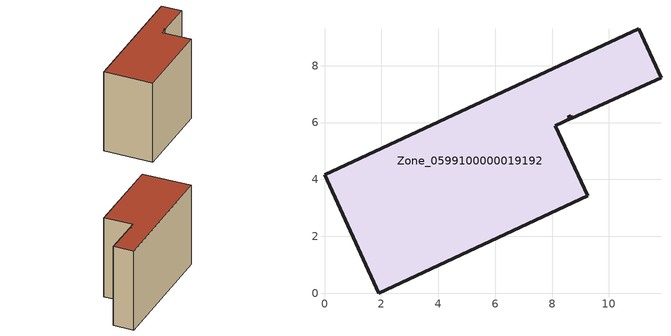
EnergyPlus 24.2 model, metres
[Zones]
Zone_0599100000019192
 floor ground (C_G): 8.69,6.15 8.65,6.24 8.56,6.19 8.68,6.14 8.12,5.89 9.25,3.42 1.9,0 0,4.17 11.05,9.3 11.83,7.58 z0
 wall outside (C_F): 1.9,0 9.25,3.42 8.12,5.89 8.68,6.14 8.56,6.19 8.65,6.24 8.69,6.15 11.83,7.58 11.05,9.3 0,4.17 1.9,0 z0:7.77
 roof outside (C_R): 8.65,6.24 8.69,6.15 11.83,7.58 11.05,9.3 0,4.17 1.9,0 9.25,3.42 8.12,5.89 8.68,6.14 8.56,6.19 z7.77
[BUILDING]
Pand.0599100000019192: North Axis=0; Terrain=City; Loads Convergence Tolerance Value=0.04; Temperature Convergence Tolerance Value=0.4; Solar Distribution=FullExterior; Maximum Number of Warmup Days=25; Minimum Number of Warmup Days=1
[Site:Location]
Rotterdam.The.Hague.AP_ZH_NLD Design_Conditions: Latitude=51.96; Longitude=4.45; Time Zone=1; Elevation=-4.5
[SITE:GROUNDTEMPERATURE:BUILDINGSURFACE]
18, 18, 18, 18, 18, 18, 18, 18, 18, 18, 18, 18
[MATERIAL] Thermal Absorptance=0.9; Solar Absorptance=0.7; Visible Absorptance=0.7
Name | Roughness | Thickness | Conductivity | Density | Specific Heat
G.TI.1946 | MediumSmooth | 0.15 | 1 | 540 | 1210
F.TI.1946 | Rough | 0.3 | 0.857143 | 1920 | 840
R.TI.1946 | MediumRough | 0.2 | 0.1 | 1500 | 1000
[CONSTRUCTION]
C_G: G.TI.1946
C_F: F.TI.1946
C_R: R.TI.1946
[ZONE]
Zone_0599100000019192: Type=1; Multiplier=1; Ceiling Height=Autocalculate; Volume=Autocalculate; Floor Area=autocalculate; Part of Total Floor Area=Yes
[ZONEINFILTRATION:DESIGNFLOWRATE]
Infil_Zone_0599100000019192: Zone or ZoneList or Space or SpaceList=Zone_0599100000019192; Schedule=AlwaysOn; Design Flow Rate Calculation Method=Flow/Area; Flow Rate per Floor Area=0.003; Constant Term Coefficient=1; Temperature Term Coefficient=0; Velocity Term Coefficient=0; Velocity Squared Term Coefficient=0
[HVACTEMPLATE:ZONE:IDEALLOADSAIRSYSTEM]
Zone_0599100000019192: Maximum Heating Supply Air Temperature=50; Minimum Cooling Supply Air Temperature=13; Maximum Heating Supply Air Humidity Ratio=0.0156; Minimum Cooling Supply Air Humidity Ratio=0.0077; Heating Limit=NoLimit; Cooling Limit=NoLimit; Dehumidification Control Type=ConstantSensibleHeatRatio; Cooling Sensible Heat Ratio=0.7; Dehumidification Setpoint=60; Humidification Control Type=None; Humidification Setpoint=30; Outdoor Air Method=None; Outdoor Air Flow Rate per Person=0.00944; Outdoor Air Flow Rate per Zone Floor Area=0; Outdoor Air Flow Rate per Zone=0; Demand Controlled Ventilation Type=None; Outdoor Air Economizer Type=NoEconomizer; Heat Recovery Type=None; Sensible Heat Recovery Effectiveness=0.7; Latent Heat Recovery Effectiveness=0.65
[ZONECONTROL:THERMOSTAT]
ThermostatControl_Zone_0599100000019192: Zone or ZoneList=Zone_0599100000019192; Control Type Schedule=DualSetpointControlType; Control 1=Thermostat_Zone_0599100000019192; Temperature Difference Between Cutout And Setpoint=0
[THERMOSTATSETPOINT:DUALSETPOINT]
Thermostat_Zone_0599100000019192: Heating Setpoint Temperature Schedule=HeatingSetpoint_Zone_0599100000019192; Cooling Setpoint Temperature Schedule=CoolingSetpoint_Zone_0599100000019192
[SCHEDULE:COMPACT]
HeatingSetpoint_Zone_0599100000019192: Through: 12/31, For: AllDays, Until: 24:00, 21
CoolingSetpoint_Zone_0599100000019192: Through: 12/31, For: AllDays, Until: 24:00, 24
DualSetpointControlType: Through: 12/31, For: AllDays, Until: 24:00, 4
AlwaysOn: Through: 12/31, For: AllDays, Until: 24:00, 1
